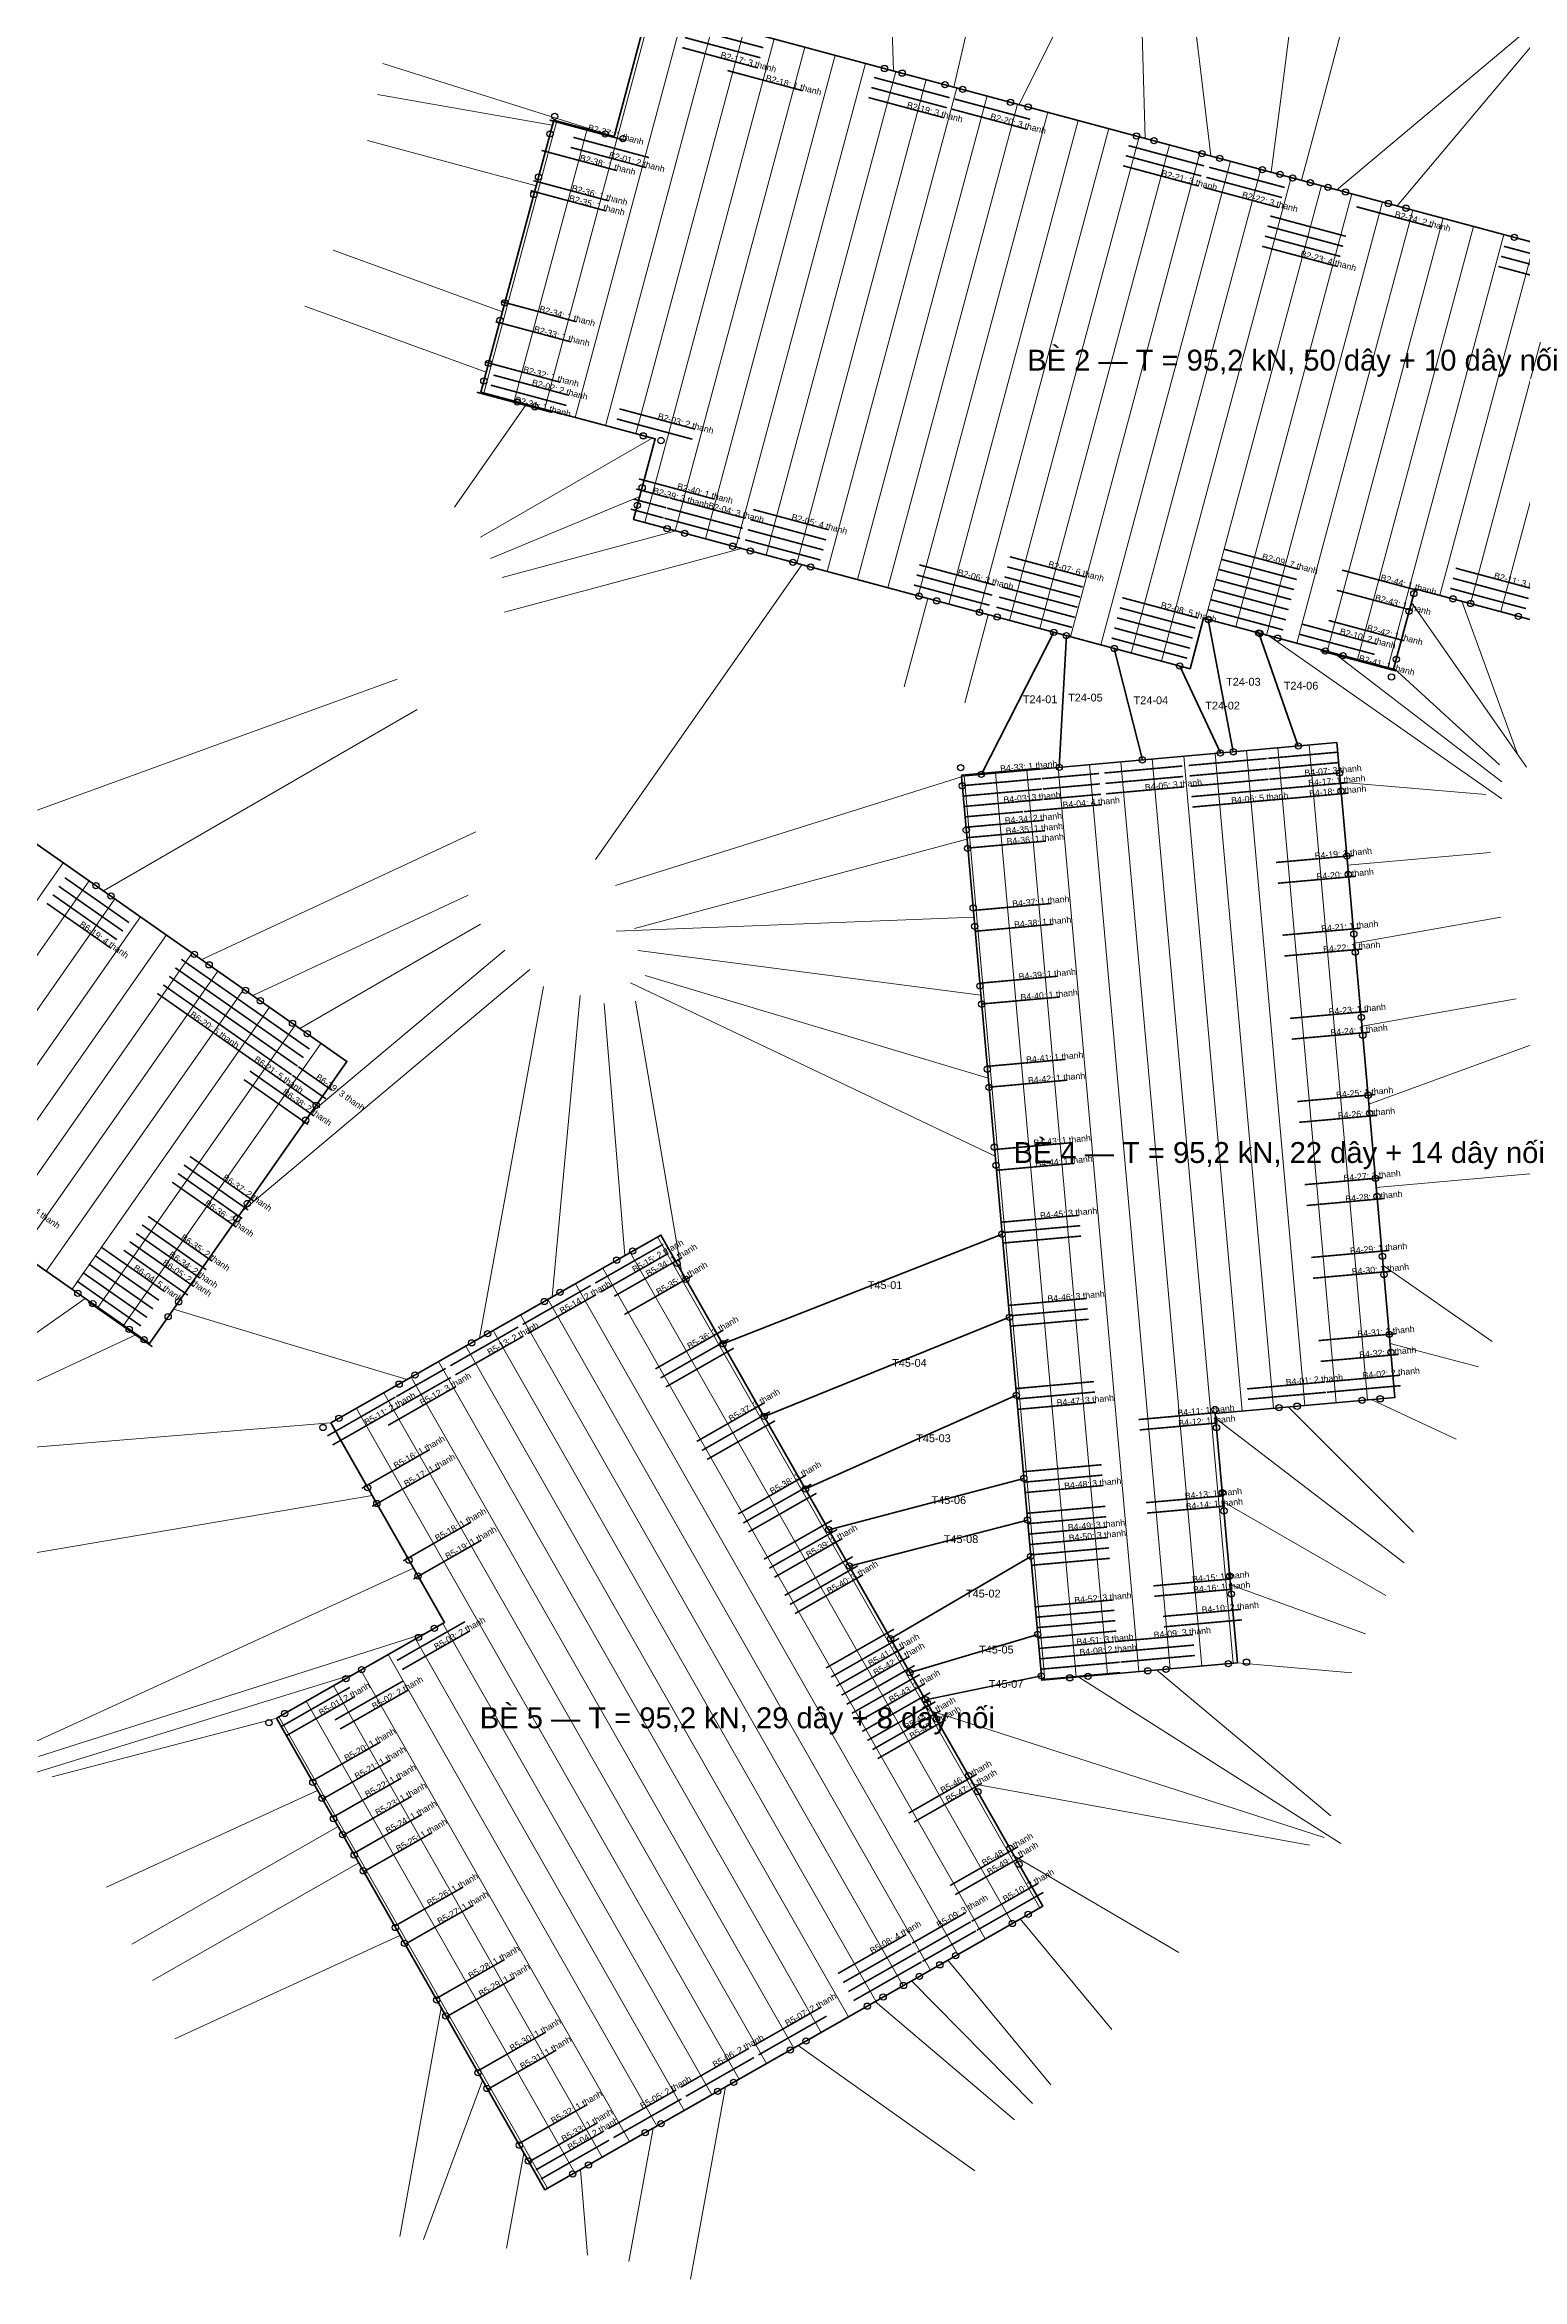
# Model space of a CAD drawing. Header units: metres. Extents: x -507 to 550, y -125 to 537.
# Drawn here: x -269 to 14.2, y -124.8 to 303.4 of the extents above; entities that cross this region are included whole.
import ezdxf

# ---------------------------------------------------------------- set-up
doc = ezdxf.new("R2010")
doc.units = ezdxf.units.M
for name, color, linetype, lineweight in [('BE_PIN', 7, 'Continuous', 50), ('BICH_NEO', 1, 'Continuous', 25), ('DAY_NEO', 5, 'Continuous', 0), ('GIA_CUONG_40x60', 1, 'Continuous', 70), ('KHUNG_C52', 8, 'Continuous', 0)]:
    doc.layers.add(name, color=color, linetype=linetype, lineweight=lineweight)
doc.styles.add('VN', font='arial.ttf')

msp = doc.modelspace()

# ---------------------------------------------------------------- linework, layer by layer
at = {"layer": 'BE_PIN'}
for points in [[(-159.87, 285.85), (-171.46, 288.96), (-185.43, 236.81), (-152, 227.85), (-156.14, 212.39), (-49.44, 183.8), (-46.85, 193.48), (-10.43, 183.72), (-6.29, 199.16), (27.67, 190.06), (35.95, 220.97), (106.31, 202.12), (109.41, 213.68), (120.97, 210.58), (127.7, 235.7), (-153.15, 310.95)], [(-314.85, 86.07), (-308, 95.85), (-248.96, 54.51), (-211.1, 108.57), (-448.89, 275.07), (-493.59, 211.23)], [(-40.37, -6.72), (-44.62, 41.09), (-10.17, 44.16), (-21.32, 169.66), (-93.3, 163.26), (-77.89, -10.05)], [(-214.16, 39.27), (-192.39, 1.03), (-224.63, -17.33), (-173.16, -107.7), (-77.66, -53.31), (-150.9, 75.29)]]:
    msp.add_lwpolyline(points, close=True, dxfattribs=at)
at = {"layer": 'BICH_NEO'}
for centre in [(-108.03, 298.86), (-104.65, 297.96), (-96.44, 295.75), (-93.06, 294.85), (-83.88, 292.39), (-80.5, 291.49), (-171.27, 289.68), (-172.17, 286.3), (-161.56, 286.3), (-158.18, 285.4), (-59.73, 285.92), (-56.35, 285.02), (-47.17, 282.55), (-174.37, 278.08), (-43.79, 281.65), (-35.58, 279.45), (-32.2, 278.55), (-29.79, 277.89), (-175.27, 274.7), (-26.41, 276.99), (-23.03, 276.08), (-19.65, 275.18), (-11.43, 272.98), (-8.05, 272.08), (12.71, 266.51), (-180.84, 253.94), (-181.74, 250.56), (-183.95, 242.35), (-184.85, 238.97), (-178.41, 234.92), (-175.03, 234.02), (-154.27, 228.45), (-150.89, 227.55), (-154.5, 218.52), (-155.4, 215.14), (-149.71, 210.67), (-146.33, 209.77), (-137.16, 207.3), (-133.78, 206.4), (-125.56, 204.2), (-122.18, 203.3), (-101.42, 197.73), (-98.04, 196.83), (-6.56, 198.19), (0.94, 197.22), (-89.82, 194.62), (-86.44, 193.72), (-45.96, 193.24), (-7.46, 194.81), (4.32, 196.32), (13.49, 193.86), (-75.58, 190.81), (-73.16, 190.16), (-36.3, 190.65), (-36.05, 190.58), (-32.67, 189.68), (-63.99, 187.7), (-51.43, 184.34), (-23.5, 187.22), (-20.12, 186.32), (-9.93, 185.63), (-10.83, 182.25), (-43.65, 167.68), (-41.16, 167.9), (-28.71, 169), (-93.43, 164.85), (-89.47, 163.6), (-74.53, 164.93), (-58.59, 166.35), (-20.8, 163.84), (-93.13, 161.37), (-20.5, 160.36), (-92.37, 152.89), (-92.07, 149.41), (-19.39, 147.91), (-259.21, 142.26), (-19.09, 144.43), (-256.35, 140.26), (-91.04, 137.95), (-90.74, 134.47), (-18.06, 132.96), (-240.37, 129.07), (-17.76, 129.48), (-237.51, 127.07), (-230.54, 122.18), (-227.68, 120.18), (-89.71, 123.01), (-89.41, 119.53), (-221.53, 115.87), (-16.64, 117.03), (-218.67, 113.87), (-16.34, 113.55), (-88.3, 107.08), (-88, 103.6), (-216.99, 100.16), (-15.31, 102.09), (-15.01, 98.61), (-218.99, 97.3), (-86.97, 92.13), (-86.67, 88.65), (-13.9, 86.15), (-230.18, 81.32), (-13.6, 82.67), (-232.18, 78.46), (-156.33, 72.21), (-85.49, 75.45), (-159.37, 70.47), (-147.81, 69.85), (-12.57, 71.21), (-262.68, 64.12), (-170.23, 64.29), (-146.07, 66.81), (-12.27, 67.73), (-259.82, 62.12), (-245.37, 59.62), (-243.37, 62.48), (-173.27, 62.55), (-84.07, 59.52), (-252.85, 57.23), (-249.99, 55.23), (-184.13, 56.37), (-11.24, 56.27), (-187.17, 54.63), (-139.02, 54.43), (-10.94, 52.79), (-201.08, 46.71), (-198.04, 48.45), (-82.75, 44.57), (-28.93, 42.48), (-16.48, 43.6), (-13, 43.9), (-215.68, 38.4), (-212.64, 40.14), (-131.1, 40.53), (-44.68, 41.84), (-44.38, 38.36), (-32.41, 42.18), (-207.11, 26.88), (-123.19, 26.62), (-81.33, 28.64), (-43.26, 25.9), (-205.37, 23.84), (-42.96, 22.42), (-118.73, 18.8), (-80.62, 20.67), (-199.2, 12.98), (-80, 13.7), (-197.46, 9.94), (-114.77, 11.85), (-41.85, 9.96), (-41.55, 6.48), (-194.34, -0.08), (-197.38, -1.82), (-106.85, -2.05), (-78.67, -1.24), (-208.25, -8), (-103.14, -8.57), (-57.56, -8.24), (-54.08, -7.94), (-42.11, -6.87), (-38.63, -6.57), (-211.29, -9.74), (-77.96, -9.21), (-72.5, -9.57), (-69.02, -9.27), (-223.02, -16.41), (-100.17, -13.78), (-99.81, -14.43), (-98.07, -17.47), (-226.06, -18.15), (-217.63, -29.62), (-91.89, -28.34), (-215.89, -32.66), (-90.15, -31.38), (-213.67, -36.58), (-211.93, -39.62), (-83.97, -42.24), (-209.71, -43.53), (-207.97, -46.57), (-82.23, -45.28), (-80.49, -54.92), (-201.8, -57.43), (-200.06, -60.47), (-83.53, -56.66), (-97.43, -64.58), (-94.39, -62.84), (-104.39, -68.54), (-101.35, -66.8), (-193.88, -71.33), (-111.34, -72.5), (-108.3, -70.76), (-192.14, -74.37), (-126.11, -80.91), (-123.07, -79.17), (-185.96, -85.24), (-184.22, -88.28), (-140.01, -88.83), (-136.97, -87.09), (-153.92, -96.75), (-150.88, -95.01), (-178.04, -99.14), (-176.3, -102.18), (-164.78, -102.93), (-167.82, -104.67)]:
    msp.add_circle(centre, 0.6, dxfattribs=at)
at = {"layer": 'DAY_NEO'}
for p, q in [((-21.34, 275.63), (28.07, 317.09)), ((-106.34, 298.41), (-106.8, 314.08)), ((-58.98, 316.79), (-58.51, 301.13)), ((-49.32, 314.2), (-47.4, 298.15)), ((-9.74, 272.53), (25.62, 314.66)), ((-94.75, 295.3), (-91.35, 309.93)), ((-30, 309.03), (-31.94, 294.02)), ((-82.19, 291.94), (-75.41, 305.66)), ((-20.34, 306.44), (-24.22, 291.94)), ((-159.87, 285.85), (-204.22, 299.82)), ((-58.04, 285.47), (-58.51, 301.13)), ((-45.48, 282.1), (-47.4, 298.15)), ((-171.72, 287.99), (-205.21, 293.88)), ((-33.89, 279), (-31.94, 294.02)), ((-28.1, 277.44), (-24.22, 291.94)), ((-174.82, 276.39), (-207.18, 285.06)), ((-181.29, 252.25), (-213.71, 264.05)), ((-184.4, 240.66), (-219.17, 253.31)), ((-176.72, 234.47), (-190.49, 214.81)), ((-152.58, 228), (-185.49, 209.01)), ((-154.95, 216.83), (-183.59, 204.97)), ((-148.02, 210.22), (-181.34, 201.29)), ((-135.47, 206.85), (-180.86, 194.66)), ((-123.87, 203.75), (-163.44, 147.23)), ((-99.73, 197.28), (-104.26, 180.37)), ((-88.13, 194.17), (-92.66, 177.27)), ((-7.01, 196.5), (15.07, 164.96)), ((2.63, 196.77), (13.23, 167.64)), ((-34.36, 190.13), (10.29, 158.87)), ((-21.81, 186.77), (10.33, 162.13)), ((-276.62, 154.45), (-201.45, 181.83)), ((-10.38, 183.94), (9.9, 165.37)), ((-257.78, 141.26), (-197.6, 176.02)), ((-93.28, 163.11), (-159.58, 142.25)), ((-20.65, 162.1), (7.25, 159.7)), ((-238.94, 128.07), (-186.38, 152.59)), ((-92.22, 151.15), (-155.96, 134.01)), ((-19.24, 146.17), (8.15, 148.59)), ((-229.11, 121.18), (-187.88, 140.43)), ((-220.1, 114.87), (-185.46, 134.87)), ((-90.89, 136.21), (-159.5, 133.5)), ((-17.91, 131.22), (10.15, 136.21)), ((-217.99, 98.73), (-180.83, 129.89)), ((-89.56, 121.27), (-155.29, 129.79)), ((-231.18, 79.89), (-176.01, 126.16)), ((-88.15, 105.34), (-153.9, 125.01)), ((-185.65, 55.5), (-173.38, 122.89)), ((-171.75, 63.42), (-166.36, 121.17)), ((-86.82, 90.39), (-156.76, 123.62)), ((-146.94, 68.33), (-155.77, 120.08)), ((-16.49, 115.29), (13.05, 120.54)), ((-157.85, 71.34), (-161.8, 119.68)), ((-15.16, 100.35), (16.3, 111.85)), ((-13.75, 84.41), (22.11, 87.6)), ((-12.42, 69.47), (8.49, 54.87)), ((-261.25, 63.12), (-289.1, 43.62)), ((-244.37, 61.05), (-221.96, 54.32)), ((-251.42, 56.23), (-286.77, 39.76)), ((-199.56, 47.58), (-221.96, 54.32)), ((-11.09, 54.53), (5.82, 50.02)), ((-14.74, 43.75), (1.58, 36.17)), ((-214.16, 39.27), (-285.42, 33.43)), ((-44.53, 40.1), (-8.4, 12.44)), ((-30.67, 42.33), (-6.61, 18.31)), ((-206.24, 25.36), (-284.12, 12.11)), ((-43.11, 24.16), (-11.91, 6.21)), ((-198.33, 11.46), (-272.4, -22.55)), ((-41.7, 8.22), (-15.85, -1.15)), ((-195.86, -0.95), (-270.24, -24.68)), ((-55.82, -8.09), (-22.46, -36.01)), ((-40.37, -6.72), (-18.45, -8.61)), ((-209.77, -8.87), (-271.2, -27.86)), ((-70.76, -9.42), (-20.53, -41.32)), ((-98.94, -15.95), (-23.74, -40.16)), ((-224.54, -17.28), (-267.59, -28.54)), ((-91.02, -29.86), (-26.58, -41.62)), ((-216.76, -31.14), (-257.2, -49.7)), ((-212.8, -38.1), (-252.34, -60.61)), ((-208.84, -45.05), (-248.38, -67.56)), ((-83.1, -43.76), (-51.6, -62.2)), ((-200.93, -58.95), (-244.09, -78.78)), ((-82.01, -55.79), (-64.46, -76.96)), ((-95.91, -63.71), (-76.13, -87.58)), ((-102.87, -67.67), (-79.68, -91.14)), ((-109.82, -71.63), (-83.14, -94.28)), ((-193.01, -72.85), (-200.97, -116.63)), ((-124.59, -80.04), (-90.74, -104.05)), ((-185.09, -86.76), (-196.39, -117.23)), ((-138.49, -87.96), (-145.22, -124.85)), ((-152.4, -95.88), (-157.06, -121.46)), ((-177.17, -100.66), (-180.49, -118.86)), ((-166.3, -103.8), (-164.96, -120.25))]:
    msp.add_line(p, q, dxfattribs=at)
at = {"layer": 'DAY_NEO', "lineweight": 50}
for p, q in [((-45.96, 193.24), (-41.16, 167.9)), ((-75.58, 190.81), (-89.47, 163.6)), ((-73.16, 190.16), (-74.53, 164.93)), ((-36.3, 190.65), (-28.71, 169)), ((-63.99, 187.7), (-58.59, 166.35)), ((-51.43, 184.34), (-43.65, 167.68)), ((-85.49, 75.45), (-139.02, 54.43)), ((-84.07, 59.52), (-131.1, 40.53)), ((-82.75, 44.57), (-123.19, 26.62)), ((-81.33, 28.64), (-118.73, 18.8)), ((-80.62, 20.67), (-114.77, 11.85)), ((-80, 13.7), (-106.85, -2.05)), ((-78.67, -1.24), (-103.14, -8.57)), ((-77.96, -9.21), (-100.17, -13.78))]:
    msp.add_line(p, q, dxfattribs=at)
at = {"layer": 'GIA_CUONG_40x60', "const_width": 0.3}
for points in [[(-146.3, 304.79), (-131.81, 300.91)], [(-145.78, 306.72), (-131.29, 302.84)], [(-146.81, 302.86), (-132.33, 298.97)], [(-138.15, 298.46), (-123.66, 294.58)], [(-110.04, 297.14), (-95.55, 293.26)], [(-111.08, 293.28), (-96.59, 289.4)], [(-110.56, 295.21), (-96.07, 291.33)], [(-95.11, 291.07), (-80.62, 287.19)], [(-94.59, 293), (-80.1, 289.12)], [(-94.59, 293), (-80.1, 289.12)], [(-172.24, 288.96), (-157.75, 285.08)], [(-173.79, 283.16), (-159.3, 279.28)], [(-168.2, 283.73), (-153.71, 279.85)], [(-167.68, 285.66), (-153.2, 281.78)], [(-61.26, 284.07), (-46.77, 280.19)], [(-62.29, 280.21), (-47.81, 276.33)], [(-61.78, 282.14), (-47.29, 278.26)], [(-45.8, 279.93), (-31.31, 276.05)], [(-175.86, 275.44), (-161.37, 271.55)], [(-175.35, 277.37), (-160.86, 273.48)], [(-46.84, 276.07), (-32.35, 272.19)], [(-46.32, 278), (-31.83, 274.12)], [(-34.08, 270.58), (-19.59, 266.7)], [(-17.55, 272.36), (-3.06, 268.48)], [(-17.55, 272.35), (-3.06, 268.47)], [(-35.12, 266.72), (-20.63, 262.83)], [(-34.6, 268.65), (-20.11, 264.77)], [(-35.63, 264.78), (-21.14, 260.9)], [(10.18, 262.85), (24.67, 258.96)], [(10.7, 264.78), (25.19, 260.9)], [(9.66, 260.91), (24.15, 257.03)], [(-181.55, 254.19), (-167.07, 250.31)], [(-182.59, 250.33), (-168.1, 246.45)], [(-184.66, 242.61), (-170.17, 238.72)], [(-182.98, 240.09), (-168.49, 236.21)], [(-186.21, 236.81), (-171.72, 232.93)], [(-183.5, 238.16), (-169.01, 234.27)], [(-159.36, 231.69), (-144.87, 227.8)], [(-158.84, 233.62), (-144.35, 229.74)], [(-155.65, 218.27), (-149.37, 216.59)], [(-155.13, 220.2), (-140.64, 216.32)], [(-156.68, 214.41), (-150.41, 212.72)], [(-156.17, 216.34), (-149.89, 214.66)], [(-149.69, 214.6), (-135.21, 210.72)], [(-149.18, 216.54), (-134.69, 212.65)], [(-133.2, 214.33), (-118.72, 210.44)], [(-150.21, 212.67), (-135.72, 208.79)], [(-134.24, 210.46), (-119.75, 206.58)], [(-133.72, 212.4), (-119.23, 208.51)], [(-134.76, 208.53), (-120.27, 204.65)], [(-42.99, 206.74), (-28.5, 202.85)], [(-101.88, 201.79), (-87.39, 197.91)], [(-101.36, 203.73), (-86.87, 199.84)], [(-85.02, 201.42), (-70.54, 197.54)], [(-84.51, 203.35), (-70.02, 199.47)], [(-83.99, 205.28), (-69.5, 201.4)], [(-44.02, 202.87), (-29.53, 198.99)], [(-43.5, 204.8), (-29.01, 200.92)], [(-20.3, 202.72), (-5.81, 198.83)], [(0.96, 201.16), (15.44, 197.28)], [(1.47, 203.09), (15.96, 199.21)], [(-102.4, 199.86), (-87.91, 195.98)], [(-86.06, 197.55), (-71.57, 193.67)], [(-85.54, 199.49), (-71.05, 195.6)], [(-62.42, 197.43), (-47.93, 193.55)], [(-45.57, 197.08), (-31.09, 193.19)], [(-45.06, 199.01), (-30.57, 195.13)], [(-44.54, 200.94), (-30.05, 197.06)], [(-21.33, 198.86), (-6.84, 194.98)], [(0.44, 199.23), (14.93, 195.35)], [(-86.58, 195.62), (-72.09, 191.74)], [(-63.45, 193.57), (-48.96, 189.69)], [(-62.93, 195.5), (-48.45, 191.62)], [(-46.09, 195.14), (-31.6, 191.26)], [(-22.88, 193.07), (-8.39, 189.18)], [(-64.49, 189.7), (-50, 185.82)], [(-63.97, 191.64), (-49.48, 187.75)], [(-28.59, 190.45), (-14.1, 186.57)], [(-28.07, 192.39), (-13.58, 188.5)], [(-24.44, 187.27), (-9.95, 183.39)], [(-34.57, 166.63), (-21.08, 167.83)], [(-93.28, 163.4), (-78.34, 164.73)], [(-93, 161.41), (-78.06, 162.75)], [(-77.86, 162.76), (-66.89, 163.74)], [(-65.9, 163.83), (-50.95, 165.17)], [(-65.72, 161.84), (-50.78, 163.17)], [(-49.71, 165.28), (-34.77, 166.61)], [(-49.53, 163.28), (-34.59, 164.62)], [(-49.35, 161.29), (-34.41, 162.63)], [(-34.39, 164.64), (-20.9, 165.84)], [(-34.22, 162.64), (-20.72, 163.85)], [(-92.82, 159.42), (-77.88, 160.75)], [(-92.65, 157.43), (-77.71, 158.76)], [(-77.68, 160.77), (-66.72, 161.75)], [(-77.51, 158.78), (-66.54, 159.76)], [(-65.54, 159.85), (-50.6, 161.18)], [(-49.18, 159.3), (-34.24, 160.63)], [(-49, 157.31), (-34.06, 158.64)], [(-34.22, 160.64), (-19.27, 161.97)], [(-34.04, 158.64), (-19.1, 159.98)], [(-92.57, 155.43), (-81.5, 156.42)], [(-92.39, 153.44), (-77.45, 154.77)], [(-81.3, 156.43), (-66.36, 157.77)], [(-92.21, 151.44), (-77.27, 152.78)], [(-92.03, 149.45), (-77.09, 150.79)], [(-32.97, 146.69), (-18.03, 148.02)], [(-266.33, 142.13), (-254.04, 133.53)], [(-265.18, 143.77), (-252.89, 135.17)], [(-32.62, 142.71), (-17.67, 144.04)], [(-268.62, 138.85), (-256.33, 130.25)], [(-267.47, 140.49), (-255.19, 131.89)], [(-90.97, 137.5), (-76.03, 138.83)], [(-90.61, 133.51), (-75.67, 134.85)], [(-31.73, 132.75), (-16.79, 134.08)], [(-31.37, 128.76), (-16.43, 130.1)], [(-245.15, 124.86), (-232.86, 116.26)], [(-244, 126.5), (-231.72, 117.9)], [(-242.86, 128.14), (-230.57, 119.54)], [(-89.72, 123.55), (-74.78, 124.89)], [(-247.45, 121.59), (-235.16, 112.98)], [(-246.3, 123.22), (-234.01, 114.62)], [(-89.37, 119.57), (-74.43, 120.9)], [(-232.86, 116.26), (-220.57, 107.65)], [(-231.72, 117.9), (-219.43, 109.29)], [(-230.57, 119.53), (-218.28, 110.93)], [(-30.3, 116.81), (-15.36, 118.14)], [(-235.16, 112.98), (-222.87, 104.38)], [(-234.01, 114.62), (-221.72, 106.02)], [(-29.95, 112.83), (-15.01, 114.16)], [(-220.41, 107.54), (-213.97, 103.03)], [(-88.3, 107.62), (-73.36, 108.95)], [(-230.85, 105.08), (-218.56, 96.48)], [(-229.7, 106.72), (-217.41, 98.11)], [(-222.71, 104.26), (-216.27, 99.75)], [(-221.56, 105.9), (-215.12, 101.39)], [(-87.95, 103.63), (-73.01, 104.97)], [(-28.88, 100.87), (-13.94, 102.21)], [(-28.53, 96.89), (-13.59, 98.22)], [(-241.17, 90.34), (-228.88, 81.73)], [(-86.88, 91.68), (-71.94, 93.01)], [(-243.47, 87.06), (-231.18, 78.45)], [(-242.32, 88.7), (-230.03, 80.09)], [(-86.52, 87.7), (-71.58, 89.03)], [(-27.46, 84.94), (-12.52, 86.27)], [(-244.61, 85.42), (-232.33, 76.82)], [(-27.1, 80.95), (-12.16, 82.29)], [(-250.35, 77.23), (-238.06, 68.63)], [(-249.2, 78.87), (-236.91, 70.26)], [(-85.63, 77.74), (-70.69, 79.07)], [(-85.46, 75.74), (-70.52, 77.08)], [(-258.28, 73.02), (-246, 64.42)], [(-252.72, 74.01), (-240.44, 65.41)], [(-251.5, 75.59), (-239.21, 66.99)], [(-163.49, 66.08), (-150.46, 73.51)], [(-85.28, 73.75), (-70.34, 75.09)], [(-260.58, 69.74), (-248.29, 61.14)], [(-259.43, 71.38), (-247.14, 62.78)], [(-253.87, 72.37), (-241.58, 63.77)], [(-162.49, 64.34), (-149.46, 71.78)], [(-159.87, 63.54), (-146.84, 70.97)], [(-26.21, 70.99), (-11.27, 72.33)], [(-262.87, 66.47), (-250.59, 57.86)], [(-261.73, 68.1), (-249.44, 59.5)], [(-177.38, 58.16), (-164.35, 65.59)], [(-157.89, 60.06), (-144.86, 67.5)], [(-25.86, 67.01), (-10.92, 68.34)], [(-260.67, 62.48), (-248.39, 53.88)], [(-176.39, 56.42), (-163.36, 63.85)], [(-84.21, 61.8), (-69.27, 63.13)], [(-84.03, 59.81), (-69.09, 61.14)], [(-191.28, 50.23), (-178.25, 57.66)], [(-190.29, 48.49), (-177.26, 55.92)], [(-151.94, 49.64), (-138.92, 57.07)], [(-83.86, 57.82), (-68.92, 59.15)], [(-24.79, 55.06), (-9.85, 56.39)], [(-150.95, 47.9), (-137.92, 55.33)], [(-149.96, 46.17), (-136.93, 53.6)], [(-24.44, 51.07), (-9.5, 52.4)], [(-201.64, 44.32), (-192.15, 49.73)], [(-200.65, 42.58), (-191.16, 47.99)], [(-82.79, 45.86), (-67.85, 47.2)], [(-38.51, 45.8), (-23.57, 47.13)], [(-23.37, 47.15), (-9.24, 48.41)], [(-214.84, 36.79), (-201.82, 44.22)], [(-203.2, 38.82), (-190.17, 46.26)], [(-144.02, 35.74), (-130.99, 43.17)], [(-82.61, 43.87), (-67.67, 45.2)], [(-82.43, 41.88), (-67.49, 43.21)], [(-38.33, 43.81), (-23.39, 45.14)], [(-23.19, 45.16), (-9.06, 46.42)], [(-213.85, 35.05), (-200.82, 42.48)], [(-143.03, 34), (-130, 41.44)], [(-142.04, 32.27), (-129.01, 39.7)], [(-59.3, 39.93), (-44.36, 41.26)], [(-59.13, 37.94), (-44.19, 39.27)], [(-208.24, 26.74), (-195.21, 34.17)], [(-206.26, 23.27), (-193.23, 30.7)], [(-81.37, 29.93), (-66.43, 31.26)], [(-136.09, 21.84), (-123.06, 29.28)], [(-135.1, 20.11), (-122.07, 27.54)], [(-134.11, 18.37), (-121.08, 25.8)], [(-81.19, 27.93), (-66.25, 29.27)], [(-81.01, 25.94), (-66.07, 27.28)], [(-80.66, 21.96), (-65.72, 23.29)], [(-80.48, 19.97), (-65.54, 21.3)], [(-57.88, 23.99), (-42.94, 25.32)], [(-57.7, 22), (-42.76, 23.33)], [(-200.31, 12.84), (-187.28, 20.27)], [(-131.14, 13.16), (-118.11, 20.59)], [(-130.14, 11.42), (-117.12, 18.85)], [(-129.15, 9.68), (-116.12, 17.11)], [(-80.3, 17.97), (-65.36, 19.31)], [(-80.12, 15.98), (-65.18, 17.32)], [(-198.33, 9.37), (-185.3, 16.8)], [(-127.17, 6.21), (-114.14, 13.64)], [(-79.95, 13.99), (-65, 15.32)], [(-79.77, 12), (-64.83, 13.33)], [(-126.18, 4.47), (-113.15, 11.9)], [(-125.19, 2.73), (-112.16, 10.17)], [(-56.46, 8.05), (-41.52, 9.39)], [(-79.06, 4.03), (-64.12, 5.36)], [(-56.28, 6.06), (-41.34, 7.4)], [(-201.48, -6.24), (-188.45, 1.19)], [(-78.88, 2.04), (-63.94, 3.37)], [(-78.7, 0.05), (-63.76, 1.38)], [(-54.64, 2.19), (-39.7, 3.53)], [(-54.46, 0.2), (-39.52, 1.53)], [(-200.49, -7.98), (-187.46, -0.55)], [(-119.24, -7.69), (-106.22, -0.26)], [(-118.25, -9.43), (-105.22, -2)], [(-117.26, -11.16), (-104.23, -3.73)], [(-78.52, -1.95), (-63.58, -0.61)], [(-78.35, -3.94), (-64.04, -2.66)], [(-63.84, -2.64), (-48.9, -1.31)], [(-62.93, -4.57), (-48.72, -3.3)], [(-116.27, -12.9), (-103.24, -5.47)], [(-115.28, -14.64), (-102.25, -7.21)], [(-78.07, -5.92), (-63.13, -4.59)], [(-77.89, -7.91), (-62.95, -6.58)], [(-77.81, -9.92), (-62.87, -8.58)], [(-62.75, -6.56), (-48.54, -5.29)], [(-223.56, -18.84), (-210.53, -11.4)], [(-213.4, -17.65), (-200.37, -10.21)], [(-212.41, -19.38), (-199.38, -11.95)], [(-114.29, -16.38), (-101.26, -8.94)], [(-113.3, -18.11), (-100.27, -10.68)], [(-112.31, -19.85), (-99.28, -12.42)], [(-222.56, -20.57), (-209.53, -13.14)], [(-111.32, -21.59), (-98.29, -14.16)], [(-110.33, -23.33), (-97.3, -15.89)], [(-109.34, -25.06), (-96.31, -17.63)], [(-217.7, -29.31), (-204.67, -21.88)], [(-215.71, -32.78), (-202.69, -25.35)], [(-213.73, -36.26), (-200.7, -28.83)], [(-103.39, -35.49), (-90.36, -28.05)], [(-102.4, -37.22), (-89.37, -29.79)], [(-211.75, -39.73), (-198.72, -32.3)], [(-209.77, -43.21), (-196.74, -35.77)], [(-207.79, -46.68), (-194.76, -39.25)], [(-95.46, -49.38), (-82.43, -41.95)], [(-94.47, -51.12), (-81.44, -43.69)], [(-201.84, -57.1), (-188.81, -49.67)], [(-91.31, -56.23), (-78.56, -48.95)], [(-90.32, -57.96), (-77.57, -50.69)], [(-199.86, -60.58), (-186.83, -53.15)], [(-102.73, -60.44), (-92.48, -54.59)], [(-116.93, -66.23), (-103.9, -58.8)], [(-101.74, -62.18), (-91.49, -56.33)], [(-100.75, -63.91), (-90.5, -58.06)], [(-193.91, -71), (-180.88, -63.57)], [(-115.94, -67.97), (-102.91, -60.54)], [(-114.95, -69.71), (-101.92, -62.28)], [(-113.96, -71.44), (-100.93, -64.01)], [(-191.93, -74.48), (-178.9, -67.05)], [(-133.18, -80.11), (-120.15, -72.68)], [(-132.19, -81.85), (-119.16, -74.42)], [(-185.99, -84.9), (-172.96, -77.47)], [(-184.01, -88.38), (-170.98, -80.94)], [(-147.08, -88.04), (-134.05, -80.6)], [(-146.09, -89.77), (-133.06, -82.34)], [(-160.98, -95.97), (-147.96, -88.54)], [(-178.06, -98.8), (-165.03, -91.37)], [(-159.99, -97.7), (-146.96, -90.27)], [(-176.08, -102.27), (-163.05, -94.84)], [(-174.88, -103.89), (-161.85, -96.46)], [(-173.89, -105.63), (-160.86, -98.2)]]:
    msp.add_lwpolyline(points, dxfattribs=at)
at = {"layer": 'KHUNG_C52'}
for p, q in [((-173.19, 233.53), (-152.49, 310.77)), ((-167.36, 231.96), (-146.66, 309.21)), ((-161.53, 230.4), (-140.83, 307.65)), ((-155.7, 228.84), (-135, 306.09)), ((-154.01, 211.82), (-129.17, 304.53)), ((-148.18, 210.26), (-123.34, 302.96)), ((-142.35, 208.7), (-117.51, 301.4)), ((-136.53, 207.14), (-111.69, 299.84)), ((-130.7, 205.58), (-105.86, 298.28)), ((-124.87, 204.01), (-100.03, 296.72)), ((-119.04, 202.45), (-94.2, 295.15)), ((-113.21, 200.89), (-88.37, 293.59)), ((-107.38, 199.33), (-82.54, 292.03)), ((-184.85, 236.65), (-170.88, 288.8)), ((-179.02, 235.09), (-165.05, 287.24)), ((-101.55, 197.77), (-76.71, 290.47)), ((-95.72, 196.2), (-70.88, 288.91)), ((-89.89, 194.64), (-65.05, 287.35)), ((-84.06, 193.08), (-59.22, 285.78)), ((-78.23, 191.52), (-53.39, 284.22)), ((-72.4, 189.96), (-47.56, 282.66)), ((-66.57, 188.39), (-41.73, 281.1)), ((-60.74, 186.83), (-35.9, 279.54)), ((-54.91, 185.27), (-30.07, 277.97)), ((-46.49, 193.38), (-24.25, 276.41)), ((-40.66, 191.82), (-18.42, 274.85)), ((-34.83, 190.26), (-12.59, 273.29)), ((-29, 188.7), (-6.76, 271.73)), ((-23.18, 187.13), (-0.93, 270.16)), ((-17.35, 185.57), (4.9, 268.6)), ((-11.52, 184.01), (10.73, 267.04)), ((-1.55, 197.89), (16.56, 265.48)), ((4.28, 196.33), (22.39, 263.92)), ((10.11, 194.77), (28.22, 262.35)), ((-39.48, 41.55), (-50.68, 167.05)), ((-33.47, 42.08), (-44.67, 167.59)), ((-27.45, 42.62), (-38.65, 168.12)), ((-21.44, 43.15), (-32.64, 168.65)), ((-15.43, 43.69), (-26.63, 169.19)), ((-77.29, -10), (-92.76, 163.31)), ((-71.28, -9.47), (-86.75, 163.85)), ((-65.27, -8.93), (-80.73, 164.38)), ((-59.25, -8.4), (-74.72, 164.91)), ((-53.24, -7.86), (-68.71, 165.45)), ((-47.23, -7.33), (-62.7, 165.98)), ((-41.22, -6.79), (-56.69, 166.52)), ((-303.34, 92.58), (-265.48, 146.65)), ((-298.39, 89.12), (-260.54, 143.19)), ((-293.45, 85.66), (-255.59, 139.73)), ((-288.51, 82.2), (-250.65, 136.26)), ((-283.56, 78.74), (-245.71, 132.8)), ((-278.62, 75.28), (-240.76, 129.34)), ((-273.68, 71.81), (-235.82, 125.88)), ((-268.73, 68.35), (-230.88, 122.42)), ((-263.79, 64.89), (-225.93, 118.96)), ((-258.85, 61.43), (-220.99, 115.49)), ((-253.9, 57.97), (-216.05, 112.03)), ((-248.96, 54.51), (-211.1, 108.57)), ((-78.24, -53.65), (-151.57, 74.91)), ((-88.73, -59.62), (-162.06, 68.94)), ((-83.49, -56.63), (-156.81, 71.92)), ((-93.97, -62.61), (-167.3, 65.95)), ((-104.46, -68.58), (-177.79, 59.98)), ((-99.22, -65.59), (-172.55, 62.97)), ((-109.71, -71.57), (-183.03, 56.99)), ((-114.95, -74.55), (-188.28, 54.01)), ((-125.44, -80.52), (-198.77, 48.03)), ((-120.2, -77.54), (-193.52, 51.02)), ((-130.68, -83.51), (-204.01, 45.05)), ((-135.93, -86.5), (-209.26, 42.06)), ((-141.17, -89.48), (-192.7, 0.85)), ((-146.42, -92.47), (-197.94, -2.13)), ((-156.91, -98.44), (-208.43, -8.11)), ((-151.66, -95.46), (-203.19, -5.12)), ((-162.15, -101.43), (-213.68, -11.09)), ((-172.64, -107.4), (-224.17, -17.07)), ((-167.39, -104.42), (-218.92, -14.08))]:
    msp.add_line(p, q, dxfattribs=at)

# ---------------------------------------------------------------- texts
at = {"layer": 'BE_PIN', "style": 'VN'}
for s, p in [('BÈ 2 — T = 95,2 kN, 50 dây + 10 dây nối', (-80.69, 240.96)), ('BÈ 4 — T = 95,2 kN, 22 dây + 14 dây nối', (-83.31, 89.1)), ('BÈ 5 — T = 95,2 kN, 29 dây + 8 dây nối', (-185.63, -19.24))]:
    msp.add_text(s, height=4, dxfattribs=at).set_placement(p)
at = {"layer": 'DAY_NEO', "style": 'VN'}
for s, p in [('T24-03', (-42.56, 180.57)), ('T24-06', (-31.5, 179.82)), ('T24-01', (-81.53, 177.21)), ('T24-05', (-72.84, 177.54)), ('T24-04', (-60.29, 177.02)), ('T24-02', (-46.54, 176.01)), ('T45-01', (-111.25, 64.94)), ('T45-04', (-106.58, 50.03)), ('T45-03', (-101.97, 35.59)), ('T45-06', (-99.03, 23.72)), ('T45-08', (-96.69, 16.26)), ('T45-02', (-92.42, 5.82)), ('T45-05', (-89.91, -4.91)), ('T45-07', (-88.06, -11.49))]:
    msp.add_text(s, height=1.5, dxfattribs=at).set_placement(p)
at = {"layer": 'GIA_CUONG_40x60', "style": 'VN'}
for s, rotation, p in [('B2-17: 3 thanh', -15, (-139.57, 300.92)), ('B2-18: 1 thanh', -15, (-130.91, 296.52)), ('B2-19: 3 thanh', -15, (-103.83, 291.34)), ('B2-37: 1 thanh', -15, (-164.99, 287.02)), ('B2-20: 3 thanh', -15, (-87.86, 289.13)), ('B2-01: 2 thanh', -15, (-160.96, 281.79)), ('B2-38: 1 thanh', -15, (-166.55, 281.22)), ('B2-21: 3 thanh', -15, (-55.05, 278.27)), ('B2-35: 1 thanh', -15, (-168.62, 273.49)), ('B2-36: 1 thanh', -15, (-168.1, 275.42)), ('B2-22: 3 thanh', -15, (-39.59, 274.13)), ('B2-24: 2 thanh', -15, (-10.31, 270.41)), ('B2-23: 4 thanh', -15, (-28.39, 262.84)), ('B2-34: 1 thanh', -15, (-174.31, 252.25)), ('B2-33: 1 thanh', -15, (-175.34, 248.39)), ('B2-32: 1 thanh', -15, (-177.41, 240.67)), ('B2-31: 1 thanh', -15, (-178.97, 234.87)), ('B2-02: 2 thanh', -15, (-175.73, 238.15)), ('B2-03: 2 thanh', -15, (-151.59, 231.68)), ('B2-39: 3 thanh', -15, (-152.51, 217.43)), ('B2-40: 1 thanh', -15, (-147.89, 218.26)), ('B2-04: 3 thanh', -15, (-141.93, 214.6)), ('B2-05: 4 thanh', -15, (-125.96, 212.39)), ('B2-09: 7 thanh', -15, (-35.74, 204.79)), ('B2-06: 3 thanh', -15, (-94.12, 201.78)), ('B2-07: 6 thanh', -15, (-76.74, 203.34)), ('B2-44: 1 thanh', -15, (-13.05, 200.77)), ('B2-11: 3 thanh', -15, (8.72, 201.15)), ('B2-43: 1 thanh', -15, (-14.09, 196.92)), ('B2-08: 5 thanh', -15, (-55.17, 195.49)), ('B2-10: 2 thanh', -15, (-20.83, 190.45)), ('B2-42: 1 thanh', -15, (-15.64, 191.13)), ('B2-41: 1 thanh', -15, (-17.19, 185.33)), ('B4-33: 1 thanh', 5.1, (-85.81, 164.06)), ('B4-07: 3 thanh', 5.1, (-27.47, 163.25)), ('B4-17: 1 thanh', 5.1, (-26.75, 161.3)), ('B4-03: 3 thanh', 5.1, (-85.18, 158.1)), ('B4-04: 4 thanh', 5.1, (-73.83, 157.1)), ('B4-05: 3 thanh', 5.1, (-58.07, 160.51)), ('B4-06: 5 thanh', 5.1, (-41.53, 157.98)), ('B4-18: 1 thanh', 5.1, (-26.57, 159.31)), ('B4-34: 2 thanh', 5.1, (-84.92, 154.1)), ('B4-35: 1 thanh', 5.1, (-84.74, 152.11)), ('B4-36: 1 thanh', 5.1, (-84.56, 150.12)), ('B4-19: 1 thanh', 5.1, (-25.5, 147.36)), ('B4-20: 1 thanh', 5.1, (-25.15, 143.37)), ('B4-37: 1 thanh', 5.1, (-83.5, 138.17)), ('B6-19: 4 thanh', -35, (-262.48, 134.55)), ('B4-38: 1 thanh', 5.1, (-83.14, 134.18)), ('B4-21: 1 thanh', 5.1, (-24.26, 133.41)), ('B4-22: 1 thanh', 5.1, (-23.9, 129.43)), ('B4-39: 1 thanh', 5.1, (-82.25, 124.22)), ('B4-40: 1 thanh', 5.1, (-81.9, 120.24)), ('B6-20: 5 thanh', -35, (-241.3, 117.28)), ('B4-23: 1 thanh', 5.1, (-22.83, 117.48)), ('B4-24: 1 thanh', 5.1, (-22.48, 113.49)), ('B6-21: 5 thanh', -35, (-229.01, 108.68)), ('B4-41: 1 thanh', 5.1, (-80.83, 108.28)), ('B6-38: 2 thanh', -35, (-223.56, 102.42)), ('B6-39: 3 thanh', -35, (-217.19, 105.28)), ('B4-42: 1 thanh', 5.1, (-80.48, 104.3)), ('B4-25: 1 thanh', 5.1, (-21.41, 101.54)), ('B4-26: 1 thanh', 5.1, (-21.06, 97.56)), ('B4-43: 1 thanh', 5.1, (-79.41, 92.35)), ('B4-44: 1 thanh', 5.1, (-79.05, 88.36)), ('B6-37: 2 thanh', -35, (-235.03, 86.03)), ('B4-27: 1 thanh', 5.1, (-19.99, 85.6)), ('B6-03: 4 thanh', -35, (-275.61, 82.71)), ('B6-36: 2 thanh', -35, (-238.47, 81.12)), ('B4-28: 1 thanh', 5.1, (-19.63, 81.62)), ('B4-45: 3 thanh', 5.1, (-78.16, 78.4)), ('B6-35: 2 thanh', -35, (-243.06, 74.57)), ('B5-15: 2 thanh', 29.7, (-155.98, 68.06)), ('B5-34: 1 thanh', 29.7, (-153.36, 67.25)), ('B4-29: 1 thanh', 5.1, (-18.74, 71.66)), ('B6-04: 5 thanh', -35, (-252.14, 68.72)), ('B6-05: 2 thanh', -35, (-246.58, 69.71)), ('B6-34: 2 thanh', -35, (-245.35, 71.29)), ('B5-35: 1 thanh', 29.7, (-151.38, 63.78)), ('B4-30: 1 thanh', 5.1, (-18.39, 67.67)), ('B5-14: 2 thanh', 29.7, (-169.88, 60.13)), ('B4-46: 3 thanh', 5.1, (-76.74, 62.47)), ('B5-13: 2 thanh', 29.7, (-183.77, 52.21)), ('B5-36: 3 thanh', 29.7, (-145.43, 53.36)), ('B4-31: 1 thanh', 5.1, (-17.32, 55.72)), ('B4-32: 1 thanh', 5.1, (-16.97, 51.74)), ('B5-12: 3 thanh', 29.7, (-196.69, 42.54)), ('B4-01: 2 thanh', 5.1, (-31.04, 46.47)), ('B4-02: 2 thanh', 5.1, (-16.31, 47.78)), ('B5-11: 2 thanh', 29.7, (-207.34, 38.77)), ('B5-37: 3 thanh', 29.7, (-137.5, 39.46)), ('B4-47: 3 thanh', 5.1, (-74.96, 42.55)), ('B4-11: 1 thanh', 5.1, (-51.83, 40.59)), ('B4-12: 1 thanh', 5.1, (-51.66, 38.6)), ('B5-16: 1 thanh', 29.7, (-201.72, 30.46)), ('B5-17: 1 thanh', 29.7, (-199.74, 26.98)), ('B5-38: 3 thanh', 29.7, (-129.58, 25.56)), ('B4-48: 3 thanh', 5.1, (-73.54, 26.61)), ('B4-13: 1 thanh', 5.1, (-50.41, 24.66)), ('B5-18: 1 thanh', 29.7, (-193.8, 16.56)), ('B4-14: 1 thanh', 5.1, (-50.23, 22.67)), ('B5-19: 1 thanh', 29.7, (-191.82, 13.08)), ('B5-39: 3 thanh', 29.7, (-122.64, 13.4)), ('B4-49: 3 thanh', 5.1, (-72.83, 18.64)), ('B4-50: 3 thanh', 5.1, (-72.65, 16.65)), ('B5-40: 3 thanh', 29.7, (-118.68, 6.45)), ('B4-15: 1 thanh', 5.1, (-48.99, 8.72)), ('B4-16: 1 thanh', 5.1, (-48.81, 6.73)), ('B4-52: 3 thanh', 5.1, (-71.59, 4.7)), ('B4-10: 2 thanh', 5.1, (-47.17, 2.86)), ('B5-03: 2 thanh', 29.7, (-193.97, -4.26)), ('B4-09: 3 thanh', 5.1, (-56.37, -1.98)), ('B5-41: 3 thanh', 29.7, (-110.75, -7.45)), ('B5-42: 3 thanh', 29.7, (-109.76, -9.19)), ('B4-51: 3 thanh', 5.1, (-71.19, -3.3)), ('B4-08: 2 thanh', 5.1, (-70.6, -5.26)), ('B5-43: 3 thanh', 29.7, (-106.78, -14.4)), ('B5-01: 2 thanh', 29.7, (-216.05, -16.86)), ('B5-02: 2 thanh', 29.7, (-205.89, -15.67)), ('B5-44: 1 thanh', 29.7, (-103.81, -19.61)), ('B5-45: 1 thanh', 29.7, (-102.82, -21.35)), ('B5-20: 1 thanh', 29.7, (-211.18, -25.59)), ('B5-21: 1 thanh', 29.7, (-209.2, -29.07)), ('B5-46: 1 thanh', 29.7, (-96.88, -31.77)), ('B5-22: 1 thanh', 29.7, (-207.22, -32.54)), ('B5-23: 1 thanh', 29.7, (-205.24, -36.02)), ('B5-47: 1 thanh', 29.7, (-95.88, -33.51)), ('B5-24: 1 thanh', 29.7, (-203.25, -39.49)), ('B5-25: 1 thanh', 29.7, (-201.27, -42.97)), ('B5-48: 1 thanh', 29.7, (-88.95, -45.67)), ('B5-49: 1 thanh', 29.7, (-87.96, -47.41)), ('B5-10: 2 thanh', 29.7, (-84.93, -52.59)), ('B5-26: 1 thanh', 29.7, (-195.33, -53.39)), ('B5-27: 1 thanh', 29.7, (-193.35, -56.86)), ('B5-09: 3 thanh', 29.7, (-97.61, -57.51)), ('B5-08: 4 thanh', 29.7, (-110.41, -62.52)), ('B5-28: 1 thanh', 29.7, (-187.4, -67.29)), ('B5-29: 1 thanh', 29.7, (-185.42, -70.76)), ('B5-07: 2 thanh', 29.7, (-126.67, -76.39)), ('B5-30: 1 thanh', 29.7, (-179.47, -81.18)), ('B5-31: 1 thanh', 29.7, (-177.49, -84.66)), ('B5-06: 2 thanh', 29.7, (-140.57, -84.32)), ('B5-32: 1 thanh', 29.7, (-171.54, -95.08)), ('B5-05: 2 thanh', 29.7, (-154.47, -92.25)), ('B5-33: 1 thanh', 29.7, (-169.56, -98.56)), ('B5-04: 2 thanh', 29.7, (-168.37, -100.18))]:
    msp.add_text(s, height=1.2, rotation=rotation, dxfattribs=at).set_placement(p)

doc.saveas('drawing.dxf')
